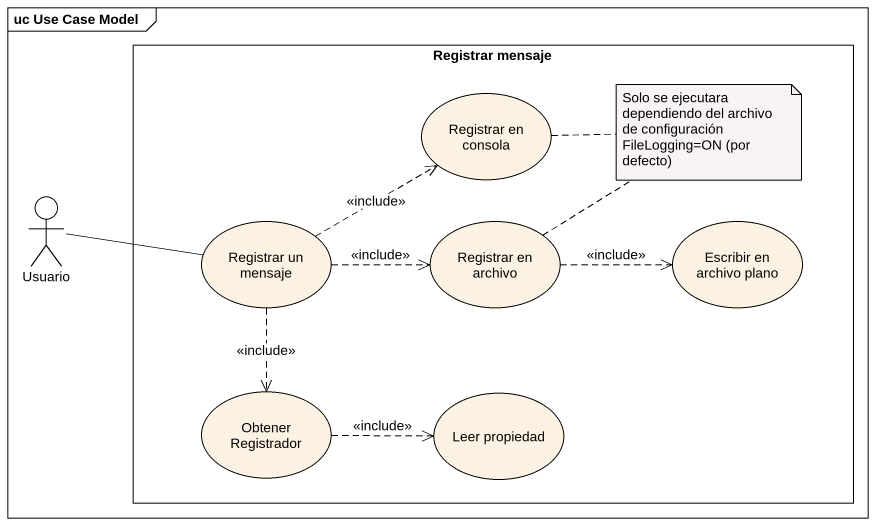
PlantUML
@startuml
mainframe uc Use Case Model
rectangle "Registrar mensaje" as Registrar_mensaje {
  usecase "Registrar en consola" as Registrar_en_consola
  usecase "Registrar un mensaje" as Registrar_un_mensaje
  usecase "Registrar en archivo" as Registrar_en_archivo
  usecase "Escribir en archivo plano" as Escribir_en_archivo_plano
  usecase "Obtener Registrador" as Obtener_Registrador
  usecase "Leer propiedad" as Leer_propiedad
}
actor Usuario
Usuario -right- Registrar_un_mensaje
Registrar_un_mensaje .right.> Registrar_en_consola : <<include>>
Registrar_un_mensaje .right.> Registrar_en_archivo : <<include>>
Registrar_un_mensaje ..> Obtener_Registrador : <<include>>
Registrar_en_archivo .right.> Escribir_en_archivo_plano : <<include>>
Obtener_Registrador .right.> Leer_propiedad : <<include>>
note as N1
  Solo se ejecutara dependiendo del archivo de configuración
  FileLogging=ON (por defecto)
end note
N1 .. Registrar_en_consola
N1 .. Registrar_en_archivo
@enduml
